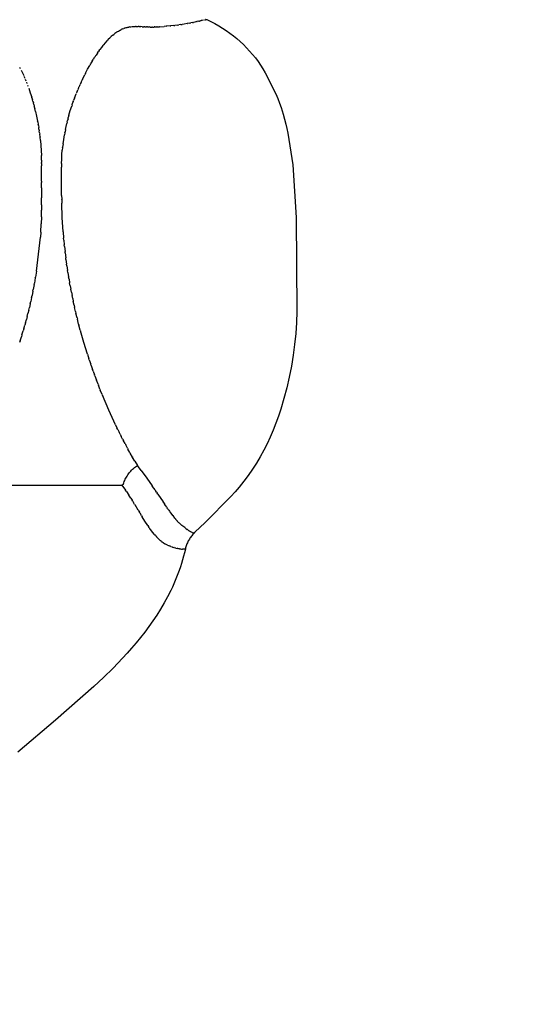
# Model space of a CAD drawing. Header units: inches. Extents: x -12 to 136, y -5 to 104.
# Drawn here: x 15.197 to 15.801, y 88.004 to 89.197 of the extents above; entities that cross this region are included whole.
import ezdxf

# ---------------------------------------------------------------- set-up
doc = ezdxf.new("R2010")
doc.units = ezdxf.units.IN
doc.layers.add('ZANO_R', color=7, linetype='Continuous', lineweight=0)
doc.layers.add('ZANO_W', color=1, linetype='Continuous', lineweight=0)
doc.styles.get("Standard").update_dxf_attribs({"font": 'ARIALUNI.TTF'})
doc.dimstyles.new('amerykanie', dxfattribs={"dimtxt": 50, "dimasz": 50, "dimexe": 0.5, "dimexo": 0.5, "dimgap": 1, "dimtad": 1, "dimdec": 0, "dimzin": 0, "dimlunit": 5, "dimtxsty": 'Standard', "dimcen": 0.09, "dimclrd": 1, "dimclre": 1, "dimclrt": 1, "dimazin": 0, "dimtfac": 1, "dimtdec": 0, "dimtmove": 0, "dimatfit": 3, "dimfxl": 1, "dimtzin": 0, "dimarcsym": 1})

# ---------------------------------------------------------------- blocks, each defined once
blk = doc.blocks.new('*D373')
at = {"layer": 'ZANO_W', "color": 1, "lineweight": -2}
for p, q in [((14.8436, 91.106), (20.3004, 91.106)), ((19.8004, 90.106), (19.8004, 55.2645)), ((17.0649, 54.2645), (20.3004, 54.2645))]:
    blk.add_line(p, q, dxfattribs=at)
at = {"layer": 'ZANO_W', "color": 1}
for points in [[(19.9671, 90.106), (19.6337, 90.106), (19.8004, 91.106)], [(19.6337, 55.2645), (19.9671, 55.2645), (19.8004, 54.2645)]]:
    blk.add_solid(points, dxfattribs=at)
at = {"layer": 'ZANO_W', "color": 1, "insert": (18.7813, 72.6852), "char_height": 1, "attachment_point": 5, "rotation": 90}
blk.add_mtext('36 13/16', dxfattribs=at)
blk = doc.blocks.new('*D378')
at = {"layer": 'ZANO_W', "color": 1, "lineweight": -2}
for p, q in [((5.8188, 100.0382), (22.9342, 100.0382)), ((22.4342, 99.0382), (22.4342, 55.2645)), ((17.0639, 54.2645), (22.9342, 54.2645))]:
    blk.add_line(p, q, dxfattribs=at)
at = {"layer": 'ZANO_W', "color": 1}
for points in [[(22.6009, 99.0382), (22.2675, 99.0382), (22.4342, 100.0382)], [(22.2675, 55.2645), (22.6009, 55.2645), (22.4342, 54.2645)]]:
    blk.add_solid(points, dxfattribs=at)
at = {"layer": 'ZANO_W', "color": 1, "insert": (21.4151, 77.1514), "char_height": 1, "attachment_point": 5, "rotation": 90}
blk.add_mtext('45 3/4', dxfattribs=at)

msp = doc.modelspace()

# ---------------------------------------------------------------- linework, layer by layer
at = {"layer": 'ZANO_R'}
for p, q in [((15.39466, 89.19064), (15.39205, 89.19027)), ((15.39466, 89.19064), (15.39593, 89.19083)), ((15.39854, 89.19124), (15.39593, 89.19083)), ((15.39854, 89.19123), (15.39871, 89.19126)), ((15.40215, 89.19183), (15.39871, 89.19126)), ((15.40215, 89.19182), (15.40278, 89.19193)), ((15.40553, 89.19243), (15.40278, 89.19194)), ((15.40553, 89.19243), (15.40655, 89.19262)), ((15.40864, 89.19302), (15.40655, 89.19262)), ((15.40864, 89.19302), (15.41, 89.19329)), ((15.41148, 89.1936), (15.41, 89.1933)), ((15.41148, 89.1936), (15.4116, 89.19363)), ((15.41407, 89.19416), (15.4116, 89.19363)), ((15.41407, 89.19416), (15.41455, 89.19426)), ((15.41641, 89.19469), (15.41455, 89.19427)), ((15.41641, 89.19469), (15.41717, 89.19487)), ((15.41851, 89.19519), (15.41717, 89.19487)), ((15.41851, 89.19518), (15.41947, 89.19542)), ((15.42037, 89.19564), (15.41947, 89.19542)), ((15.42037, 89.19564), (15.4205, 89.19567)), ((15.42198, 89.19603), (15.4205, 89.19567)), ((15.42198, 89.19603), (15.42231, 89.19611)), ((15.42335, 89.19635), (15.42379, 89.19644)), ((15.42395, 89.19648), (15.42379, 89.19644)), ((15.42395, 89.19648), (15.42441, 89.19656)), ((15.42448, 89.19658), (15.42441, 89.19656)), ((15.42448, 89.19657), (15.42471, 89.19661)), ((15.42517, 89.19667), (15.42471, 89.19661)), ((15.42517, 89.19667), (15.42577, 89.1967)), ((15.42597, 89.19669), (15.42606, 89.19668)), ((15.4263, 89.19661), (15.43121, 89.19427)), ((15.43121, 89.19427), (15.43604, 89.19177)), ((15.43604, 89.19177), (15.44078, 89.1891)), ((15.3113, 89.17768), (15.31243, 89.17861)), ((15.31372, 89.17963), (15.31243, 89.17861)), ((15.31372, 89.17963), (15.31396, 89.1798)), ((15.31611, 89.18134), (15.31395, 89.1798)), ((15.31612, 89.18134), (15.31718, 89.18204)), ((15.31718, 89.18204), (15.31827, 89.18271)), ((15.31827, 89.18271), (15.31937, 89.18334)), ((15.31937, 89.18334), (15.32049, 89.18395)), ((15.32049, 89.18395), (15.32163, 89.18452)), ((15.32317, 89.18522), (15.32163, 89.18452)), ((15.32317, 89.18522), (15.32472, 89.18584)), ((15.32552, 89.18614), (15.32472, 89.18585)), ((15.32553, 89.18614), (15.3266, 89.18649)), ((15.3266, 89.18649), (15.32768, 89.18682)), ((15.32768, 89.18682), (15.32878, 89.1871)), ((15.32878, 89.1871), (15.32988, 89.18736)), ((15.32988, 89.18736), (15.33099, 89.18757)), ((15.33209, 89.18776), (15.33099, 89.18758)), ((15.33209, 89.18776), (15.33347, 89.18794)), ((15.33347, 89.18794), (15.33486, 89.18808)), ((15.33486, 89.18808), (15.33626, 89.18818)), ((15.33626, 89.18818), (15.33765, 89.18824)), ((15.33765, 89.18824), (15.33905, 89.18826)), ((15.34003, 89.18826), (15.33905, 89.18826)), ((15.34003, 89.18826), (15.34237, 89.18821)), ((15.3437, 89.18817), (15.34237, 89.18822)), ((15.3437, 89.18817), (15.34574, 89.18808)), ((15.3472, 89.188), (15.34574, 89.18808)), ((15.3472, 89.188), (15.34911, 89.1879)), ((15.35052, 89.18782), (15.34911, 89.1879)), ((15.35052, 89.18783), (15.35244, 89.18774)), ((15.35376, 89.18768), (15.35244, 89.18773)), ((15.35376, 89.18768), (15.35571, 89.18763)), ((15.35686, 89.18761), (15.35571, 89.18763)), ((15.35686, 89.18761), (15.3589, 89.18759)), ((15.35988, 89.1876), (15.3589, 89.18759)), ((15.35988, 89.1876), (15.36202, 89.18762)), ((15.36281, 89.18764), (15.36202, 89.18763)), ((15.36281, 89.18764), (15.36506, 89.18771)), ((15.36567, 89.18774), (15.36506, 89.18772)), ((15.36567, 89.18774), (15.3681, 89.18786)), ((15.36845, 89.18788), (15.3681, 89.18786)), ((15.36845, 89.18788), (15.37394, 89.18826)), ((15.37641, 89.18847), (15.37394, 89.18826)), ((15.37641, 89.18847), (15.37675, 89.18851)), ((15.38138, 89.18896), (15.37675, 89.1885)), ((15.38138, 89.18896), (15.38214, 89.18905)), ((15.38606, 89.1895), (15.38215, 89.18904)), ((15.38606, 89.1895), (15.38724, 89.18964)), ((15.39051, 89.19006), (15.38724, 89.18964)), ((15.39051, 89.19006), (15.39205, 89.19027)), ((15.44078, 89.1891), (15.44542, 89.18627)), ((15.44542, 89.18627), (15.44997, 89.18328)), ((15.44997, 89.18328), (15.4544, 89.18013)), ((15.4544, 89.18013), (15.45873, 89.17684)), ((15.30205, 89.16836), (15.30012, 89.16604)), ((15.30406, 89.17063), (15.30205, 89.16836)), ((15.30406, 89.17062), (15.30476, 89.17139)), ((15.3063, 89.17301), (15.30476, 89.17139)), ((15.3063, 89.173), (15.30784, 89.17453)), ((15.30888, 89.17553), (15.30784, 89.17454)), ((15.30888, 89.17553), (15.30937, 89.17598)), ((15.3113, 89.17768), (15.30937, 89.17598)), ((15.45873, 89.17684), (15.46294, 89.17339)), ((15.46294, 89.17339), (15.46703, 89.1698)), ((15.46703, 89.1698), (15.47099, 89.16608)), ((15.29257, 89.15585), (15.29085, 89.15327)), ((15.29257, 89.15585), (15.29394, 89.15782)), ((15.29477, 89.159), (15.29393, 89.15782)), ((15.29477, 89.159), (15.29548, 89.15999)), ((15.29738, 89.16255), (15.29548, 89.15999)), ((15.29934, 89.16507), (15.29738, 89.16255)), ((15.29934, 89.16507), (15.30012, 89.16604)), ((15.47099, 89.16608), (15.47482, 89.16222)), ((15.47482, 89.16222), (15.47852, 89.15822)), ((15.47852, 89.15822), (15.48207, 89.15411)), ((15.28408, 89.14225), (15.28468, 89.14329)), ((15.28612, 89.14573), (15.28468, 89.14329)), ((15.28612, 89.14573), (15.28777, 89.14842)), ((15.28825, 89.14921), (15.28776, 89.14842)), ((15.28825, 89.14921), (15.28931, 89.15088)), ((15.2904, 89.15259), (15.28931, 89.15088)), ((15.2904, 89.15258), (15.29085, 89.15327)), ((15.48207, 89.15411), (15.48549, 89.14987)), ((15.48549, 89.14987), (15.48875, 89.14552)), ((15.48875, 89.14552), (15.49186, 89.14106)), ((15.19756, 89.13854), (15.19829, 89.13711)), ((15.19935, 89.13497), (15.20096, 89.13161)), ((15.20096, 89.13161), (15.2025, 89.12821)), ((15.27816, 89.13144), (15.2771, 89.12936)), ((15.27816, 89.13144), (15.28061, 89.13606)), ((15.28061, 89.13606), (15.28314, 89.14062)), ((15.28407, 89.14225), (15.28314, 89.14063)), ((15.49186, 89.14106), (15.49481, 89.13649)), ((15.49481, 89.13649), (15.49761, 89.13183)), ((15.49761, 89.13183), (15.51062, 89.10594)), ((15.20271, 89.12775), (15.20384, 89.12512)), ((15.20428, 89.12408), (15.20515, 89.12198)), ((15.20581, 89.12035), (15.20642, 89.11878)), ((15.27269, 89.12026), (15.27132, 89.11725)), ((15.27269, 89.12026), (15.27417, 89.1234)), ((15.27446, 89.12401), (15.27417, 89.1234)), ((15.27446, 89.12401), (15.2771, 89.12936)), ((15.20728, 89.11655), (15.20767, 89.11554)), ((15.20869, 89.11274), (15.21055, 89.10742)), ((15.21055, 89.10742), (15.21228, 89.10205)), ((15.26764, 89.10871), (15.26664, 89.10622)), ((15.26765, 89.1087), (15.26856, 89.11091)), ((15.26928, 89.1126), (15.26856, 89.11091)), ((15.26928, 89.1126), (15.26993, 89.1141)), ((15.27096, 89.11644), (15.26993, 89.1141)), ((15.27096, 89.11644), (15.27132, 89.11725)), ((15.21262, 89.10095), (15.21228, 89.10205)), ((15.21262, 89.10095), (15.21333, 89.09859)), ((15.21382, 89.09691), (15.21333, 89.09858)), ((15.21382, 89.09691), (15.21434, 89.09507)), ((15.21496, 89.0928), (15.21434, 89.09507)), ((15.26303, 89.09665), (15.2623, 89.09454)), ((15.26304, 89.09665), (15.26349, 89.0979)), ((15.26452, 89.10072), (15.26348, 89.09791)), ((15.26452, 89.10072), (15.26664, 89.10621)), ((15.51062, 89.10594), (15.51286, 89.10039)), ((15.51286, 89.10039), (15.51497, 89.09478)), ((15.21497, 89.0928), (15.21531, 89.09151)), ((15.21604, 89.08863), (15.2153, 89.09151)), ((15.21605, 89.08863), (15.21623, 89.0879)), ((15.21706, 89.08441), (15.21623, 89.0879)), ((15.21707, 89.08441), (15.21835, 89.07859)), ((15.25778, 89.07994), (15.2594, 89.08555)), ((15.2594, 89.08555), (15.26115, 89.09112)), ((15.26161, 89.09251), (15.26115, 89.09112)), ((15.26161, 89.09251), (15.2623, 89.09453)), ((15.51497, 89.09478), (15.51693, 89.08913)), ((15.51693, 89.08913), (15.5195, 89.08098)), ((15.21835, 89.07859), (15.2195, 89.07274)), ((15.21969, 89.07169), (15.2195, 89.07274)), ((15.2197, 89.07169), (15.22023, 89.0687)), ((15.25558, 89.07137), (15.25517, 89.06965)), ((15.25558, 89.07137), (15.25606, 89.07333)), ((15.25665, 89.07568), (15.25606, 89.07333)), ((15.25665, 89.07568), (15.25699, 89.07698)), ((15.25778, 89.07994), (15.25699, 89.07698)), ((15.5195, 89.08098), (15.52118, 89.07509)), ((15.52118, 89.07509), (15.52273, 89.06917)), ((15.22045, 89.06742), (15.22023, 89.0687)), ((15.22045, 89.06742), (15.2209, 89.06473)), ((15.22119, 89.06287), (15.2209, 89.06473)), ((15.2212, 89.06287), (15.22152, 89.06078)), ((15.22188, 89.05829), (15.22152, 89.06078)), ((15.25275, 89.0582), (15.25305, 89.05975)), ((15.25363, 89.06263), (15.25305, 89.05975)), ((15.25363, 89.06263), (15.25517, 89.06965)), ((15.52273, 89.06917), (15.52408, 89.06355)), ((15.52408, 89.06355), (15.52533, 89.05791)), ((15.22189, 89.05829), (15.22209, 89.05683)), ((15.2225, 89.05366), (15.22208, 89.05683)), ((15.2225, 89.05366), (15.22259, 89.05291)), ((15.22302, 89.049), (15.22259, 89.05291)), ((15.22303, 89.049), (15.22357, 89.04291)), ((15.25056, 89.04476), (15.25139, 89.05042)), ((15.25139, 89.05042), (15.25235, 89.05607)), ((15.25275, 89.0582), (15.25235, 89.05607)), ((15.52533, 89.05791), (15.53139, 89.01917)), ((15.22357, 89.04291), (15.22395, 89.03681)), ((15.22395, 89.03681), (15.22418, 89.0307)), ((15.24925, 89.03178), (15.24969, 89.03715)), ((15.25003, 89.04037), (15.24969, 89.03715)), ((15.25003, 89.04037), (15.2501, 89.04097)), ((15.25056, 89.04476), (15.2501, 89.04097)), ((15.22425, 89.02497), (15.22417, 89.0307)), ((15.22426, 89.02497), (15.22426, 89.02214)), ((15.24881, 89.021), (15.24895, 89.02639)), ((15.24895, 89.02639), (15.24925, 89.03178)), ((15.22425, 89.02079), (15.22423, 89.01824)), ((15.22429, 88.99937), (15.22423, 89.01824)), ((15.22424, 89.02079), (15.22425, 89.02214)), ((15.2488, 89.021), (15.24878, 89.01648)), ((15.24887, 88.98173), (15.24878, 89.01648)), ((15.53139, 89.01917), (15.53548, 88.95492)), ((15.22429, 88.99937), (15.22431, 88.99753)), ((15.22436, 88.99109), (15.22431, 88.99753)), ((15.22437, 88.99109), (15.22439, 88.97915)), ((15.22432, 88.97029), (15.22439, 88.97915)), ((15.24887, 88.98173), (15.24893, 88.97752)), ((15.24895, 88.97696), (15.24894, 88.97752)), ((15.24894, 88.97696), (15.24904, 88.97244)), ((15.22408, 88.95575), (15.22424, 88.96399)), ((15.22433, 88.97029), (15.22425, 88.96399)), ((15.2497, 88.95501), (15.24905, 88.97244)), ((15.22408, 88.95575), (15.22384, 88.94727)), ((15.25069, 88.93759), (15.2497, 88.95501)), ((15.53548, 88.95492), (15.53606, 88.84036)), ((15.22333, 88.93693), (15.22384, 88.94727)), ((15.2216, 88.91695), (15.22289, 88.93079)), ((15.22334, 88.93693), (15.2229, 88.93079)), ((15.25069, 88.93759), (15.25133, 88.92963)), ((15.25155, 88.92724), (15.25133, 88.92963)), ((15.21998, 88.90314), (15.2216, 88.91695)), ((15.25155, 88.92724), (15.2521, 88.92157)), ((15.25233, 88.91944), (15.2521, 88.92157)), ((15.25233, 88.91944), (15.25298, 88.91356)), ((15.25319, 88.91176), (15.25298, 88.91356)), ((15.25319, 88.91176), (15.25394, 88.90571)), ((15.25419, 88.90383), (15.25395, 88.90571)), ((15.21802, 88.88937), (15.21998, 88.90314)), ((15.25419, 88.90383), (15.25499, 88.89799)), ((15.25531, 88.89578), (15.255, 88.89799)), ((15.25531, 88.89578), (15.25614, 88.89026)), ((15.21673, 88.88123), (15.21561, 88.8747)), ((15.21673, 88.88124), (15.21689, 88.88222)), ((15.21803, 88.88937), (15.2169, 88.88222)), ((15.25654, 88.88771), (15.25614, 88.89026)), ((15.25654, 88.88771), (15.25737, 88.88258)), ((15.25787, 88.8796), (15.25737, 88.88258)), ((15.21533, 88.87317), (15.21422, 88.8672)), ((15.21533, 88.87317), (15.2156, 88.8747)), ((15.25787, 88.8796), (15.25867, 88.875)), ((15.2593, 88.87154), (15.25867, 88.875)), ((15.2593, 88.87154), (15.26006, 88.86742)), ((15.21222, 88.85724), (15.21117, 88.85236)), ((15.21222, 88.85724), (15.21275, 88.85977)), ((15.21383, 88.86517), (15.21275, 88.85976)), ((15.21383, 88.86517), (15.21422, 88.8672)), ((15.26079, 88.86365), (15.26006, 88.86742)), ((15.26079, 88.86365), (15.26153, 88.85991)), ((15.26235, 88.85594), (15.26153, 88.85991)), ((15.20869, 88.84169), (15.20949, 88.84503)), ((15.21052, 88.84943), (15.2095, 88.84503)), ((15.21051, 88.84943), (15.21117, 88.85236)), ((15.26235, 88.85594), (15.26308, 88.85246)), ((15.26405, 88.84803), (15.26308, 88.85246)), ((15.26404, 88.84803), (15.26471, 88.84506)), ((15.26583, 88.84021), (15.26471, 88.84506)), ((15.20677, 88.83402), (15.20586, 88.83057)), ((15.20677, 88.83402), (15.20772, 88.83776)), ((15.2087, 88.84169), (15.20773, 88.83776)), ((15.26583, 88.84021), (15.26639, 88.83782)), ((15.26769, 88.83249), (15.26639, 88.83782)), ((15.53606, 88.84036), (15.53562, 88.82689)), ((15.2026, 88.81896), (15.2039, 88.82345)), ((15.20474, 88.82644), (15.2039, 88.82345)), ((15.20473, 88.82644), (15.20586, 88.83057)), ((15.26769, 88.83249), (15.26815, 88.83066)), ((15.26963, 88.82487), (15.26815, 88.83066)), ((15.26963, 88.82487), (15.26997, 88.82357)), ((15.27164, 88.81734), (15.26997, 88.82357)), ((15.53562, 88.82689), (15.53474, 88.81344)), ((15.19806, 88.80435), (15.19969, 88.80941)), ((15.20038, 88.8116), (15.19969, 88.80941)), ((15.20038, 88.8116), (15.20184, 88.8164)), ((15.2026, 88.81896), (15.20184, 88.8164)), ((15.27164, 88.81734), (15.27185, 88.81654)), ((15.27593, 88.8023), (15.27186, 88.81654)), ((15.53474, 88.81344), (15.53343, 88.80003)), ((15.19806, 88.80435), (15.19745, 88.80251)), ((15.28031, 88.78816), (15.27593, 88.8023)), ((15.53343, 88.80003), (15.53169, 88.78667)), ((15.28031, 88.78816), (15.28219, 88.78243)), ((15.53169, 88.78667), (15.52952, 88.77337)), ((15.28263, 88.78109), (15.28219, 88.78243)), ((15.28263, 88.78109), (15.2844, 88.77584)), ((15.28501, 88.7741), (15.2844, 88.77584)), ((15.285, 88.7741), (15.28667, 88.76935)), ((15.52952, 88.77337), (15.52692, 88.76015)), ((15.28736, 88.76741), (15.28667, 88.76935)), ((15.28736, 88.76741), (15.28897, 88.76293)), ((15.28942, 88.76172), (15.28898, 88.76293)), ((15.28942, 88.76171), (15.29134, 88.75654)), ((15.29334, 88.7513), (15.29135, 88.75654)), ((15.29334, 88.7513), (15.29371, 88.75034)), ((15.29563, 88.74544), (15.29371, 88.75034)), ((15.52692, 88.76015), (15.52389, 88.74702)), ((15.29563, 88.74544), (15.29613, 88.74419)), ((15.29825, 88.73894), (15.29613, 88.74419)), ((15.29825, 88.73894), (15.29858, 88.73812)), ((15.30636, 88.71988), (15.29858, 88.73812)), ((15.52389, 88.74702), (15.52045, 88.734)), ((15.52045, 88.734), (15.51658, 88.72109)), ((15.31465, 88.70187), (15.30636, 88.71988)), ((15.51658, 88.72109), (15.51368, 88.71241)), ((15.31465, 88.70187), (15.31641, 88.69825)), ((15.51054, 88.70382), (15.50716, 88.69531)), ((15.51368, 88.71241), (15.51054, 88.70382)), ((15.31751, 88.69599), (15.31641, 88.69825)), ((15.31751, 88.69599), (15.31905, 88.6929)), ((15.32041, 88.69019), (15.31905, 88.6929)), ((15.32041, 88.69019), (15.32171, 88.68763)), ((15.50716, 88.69531), (15.50355, 88.6869)), ((15.32334, 88.68446), (15.32171, 88.68763)), ((15.32334, 88.68446), (15.3244, 88.68243)), ((15.32631, 88.67882), (15.3244, 88.68243)), ((15.32631, 88.67882), (15.32714, 88.67726)), ((15.49976, 88.67874), (15.49569, 88.67071)), ((15.50355, 88.6869), (15.49976, 88.67874)), ((15.3293, 88.67327), (15.32714, 88.67726)), ((15.3293, 88.67327), (15.3299, 88.67217)), ((15.3323, 88.66783), (15.3299, 88.67217)), ((15.33231, 88.66783), (15.33273, 88.66708)), ((15.33532, 88.6625), (15.33273, 88.66708)), ((15.49569, 88.67071), (15.49134, 88.66282)), ((15.33532, 88.66251), (15.33557, 88.66208)), ((15.33834, 88.6573), (15.33557, 88.66208)), ((15.33834, 88.6573), (15.34136, 88.65221)), ((15.48673, 88.65509), (15.48186, 88.64752)), ((15.49134, 88.66282), (15.48673, 88.65509)), ((15.32963, 88.64055), (15.3305, 88.64178)), ((15.3305, 88.64178), (15.33141, 88.64299)), ((15.33141, 88.64299), (15.33237, 88.64416)), ((15.33237, 88.64416), (15.33337, 88.6453)), ((15.33337, 88.6453), (15.3344, 88.6464)), ((15.3344, 88.6464), (15.33548, 88.64747)), ((15.33548, 88.64747), (15.33658, 88.6485)), ((15.33658, 88.6485), (15.33773, 88.64949)), ((15.33773, 88.64949), (15.33891, 88.65044)), ((15.33891, 88.65044), (15.34012, 88.65134)), ((15.34012, 88.65134), (15.34136, 88.65221)), ((15.34615, 88.64599), (15.34136, 88.65221)), ((15.34615, 88.64599), (15.35292, 88.6368)), ((15.48186, 88.64752), (15.47674, 88.64012)), ((15.32255, 88.62821), (15.32427, 88.62974)), ((15.32427, 88.62974), (15.32478, 88.63116)), ((15.32478, 88.63116), (15.32533, 88.63257)), ((15.32533, 88.63257), (15.32593, 88.63396)), ((15.32593, 88.63396), (15.32657, 88.63533)), ((15.32657, 88.63533), (15.32727, 88.63667)), ((15.32727, 88.63667), (15.32801, 88.63799)), ((15.32801, 88.63799), (15.3288, 88.63928)), ((15.3288, 88.63928), (15.32963, 88.64055)), ((15.35292, 88.6368), (15.35949, 88.62747)), ((15.47136, 88.6329), (15.46574, 88.62587)), ((15.47674, 88.64012), (15.47136, 88.6329)), ((15.1171, 88.62821), (15.32255, 88.62821)), ((15.32255, 88.62821), (15.32685, 88.62206)), ((15.32811, 88.6202), (15.32685, 88.62206)), ((15.32811, 88.6202), (15.33094, 88.61593)), ((15.36116, 88.62504), (15.35949, 88.62747)), ((15.36116, 88.62504), (15.36158, 88.62442)), ((15.36303, 88.62228), (15.36158, 88.62442)), ((15.36303, 88.62228), (15.3636, 88.62144)), ((15.36484, 88.61962), (15.3636, 88.62145)), ((15.36484, 88.61961), (15.36561, 88.61847)), ((15.36657, 88.61703), (15.36561, 88.61847)), ((15.46076, 88.62), (15.45564, 88.61426)), ((15.46574, 88.62587), (15.46076, 88.62)), ((15.33328, 88.61232), (15.33094, 88.61593)), ((15.33327, 88.61232), (15.33482, 88.60988)), ((15.33571, 88.60847), (15.33483, 88.60988)), ((15.33571, 88.60847), (15.33669, 88.6069)), ((15.33806, 88.6047), (15.3367, 88.6069)), ((15.36657, 88.61703), (15.37275, 88.60776)), ((15.37298, 88.60742), (15.37275, 88.60776)), ((15.37298, 88.60742), (15.37444, 88.60524)), ((15.45564, 88.61426), (15.42421, 88.58233)), ((15.33805, 88.60469), (15.33851, 88.60395)), ((15.34249, 88.59745), (15.33852, 88.60395)), ((15.34248, 88.59744), (15.34393, 88.59505)), ((15.34458, 88.594), (15.34394, 88.59505)), ((15.34457, 88.59399), (15.34565, 88.59222)), ((15.37585, 88.60315), (15.37444, 88.60524)), ((15.37585, 88.60315), (15.37603, 88.6029)), ((15.37722, 88.60115), (15.37603, 88.6029)), ((15.37722, 88.60115), (15.37759, 88.60061)), ((15.37853, 88.59924), (15.37759, 88.60061)), ((15.37854, 88.59924), (15.37909, 88.59844)), ((15.37981, 88.59741), (15.37909, 88.59844)), ((15.37981, 88.59741), (15.38054, 88.59638)), ((15.38105, 88.59566), (15.38054, 88.59638)), ((15.38105, 88.59566), (15.3819, 88.59448)), ((15.38225, 88.59399), (15.3819, 88.59448)), ((15.38225, 88.59399), (15.38321, 88.59268)), ((15.3466, 88.59069), (15.34566, 88.59222)), ((15.34659, 88.59068), (15.34729, 88.58955)), ((15.35062, 88.58422), (15.3473, 88.58956)), ((15.35405, 88.57895), (15.35062, 88.58422)), ((15.38342, 88.5924), (15.38322, 88.59268)), ((15.38342, 88.5924), (15.38448, 88.591)), ((15.38456, 88.59089), (15.38448, 88.591)), ((15.38456, 88.59089), (15.38687, 88.58795)), ((15.38779, 88.58683), (15.38687, 88.58795)), ((15.38779, 88.58683), (15.38799, 88.58658)), ((15.38881, 88.58562), (15.38799, 88.58658)), ((15.38881, 88.58562), (15.38907, 88.58531)), ((15.3898, 88.5845), (15.38907, 88.58531)), ((15.3898, 88.58449), (15.39013, 88.58413)), ((15.39077, 88.58344), (15.39013, 88.58414)), ((15.39077, 88.58344), (15.39113, 88.58306)), ((15.39172, 88.58247), (15.39114, 88.58306)), ((15.39171, 88.58247), (15.39211, 88.58208)), ((15.39263, 88.58158), (15.39212, 88.58208)), ((15.42421, 88.58233), (15.41172, 88.57052)), ((15.35404, 88.57894), (15.3549, 88.57767)), ((15.35577, 88.57643), (15.35491, 88.57768)), ((15.35576, 88.57642), (15.35635, 88.57558)), ((15.35744, 88.57407), (15.35636, 88.57559)), ((15.35743, 88.57406), (15.35777, 88.5736)), ((15.35995, 88.5707), (15.35778, 88.5736)), ((15.36222, 88.56787), (15.35995, 88.5707)), ((15.39263, 88.58158), (15.39306, 88.58119)), ((15.39353, 88.58078), (15.39306, 88.58119)), ((15.39353, 88.58078), (15.39398, 88.5804)), ((15.3944, 88.58005), (15.39398, 88.5804)), ((15.3944, 88.58005), (15.39486, 88.57969)), ((15.39525, 88.57938), (15.39486, 88.57969)), ((15.39526, 88.57938), (15.3957, 88.57903)), ((15.39918, 88.57625), (15.3957, 88.57903)), ((15.39918, 88.57625), (15.40045, 88.57525)), ((15.40116, 88.57472), (15.40045, 88.57525)), ((15.40116, 88.57471), (15.40229, 88.57391)), ((15.40243, 88.57381), (15.40229, 88.57391)), ((15.40243, 88.57381), (15.4034, 88.57316)), ((15.4036, 88.57302), (15.40339, 88.57316)), ((15.4036, 88.57303), (15.4044, 88.57251)), ((15.40466, 88.57235), (15.4044, 88.57251)), ((15.40466, 88.57235), (15.4053, 88.57194)), ((15.4056, 88.57174), (15.4053, 88.57193)), ((15.4056, 88.57174), (15.40611, 88.57142)), ((15.40649, 88.57119), (15.40612, 88.57142)), ((15.40649, 88.57119), (15.40688, 88.57096)), ((15.40734, 88.57071), (15.40688, 88.57096)), ((15.40734, 88.57071), (15.40763, 88.57056)), ((15.40813, 88.57033), (15.40763, 88.57056)), ((15.40813, 88.57033), (15.40834, 88.57025)), ((15.40887, 88.57006), (15.40834, 88.57025)), ((15.41136, 88.57019), (15.41043, 88.56929)), ((15.41116, 88.5701), (15.4111, 88.57007)), ((15.41157, 88.57038), (15.41148, 88.57031)), ((15.41157, 88.57038), (15.41171, 88.57052)), ((15.36222, 88.56787), (15.36325, 88.56665)), ((15.36374, 88.5661), (15.36325, 88.56666)), ((15.36374, 88.5661), (15.36458, 88.56516)), ((15.36523, 88.56446), (15.36458, 88.56516)), ((15.36523, 88.56446), (15.36589, 88.56376)), ((15.36669, 88.56296), (15.36589, 88.56377)), ((15.36669, 88.56295), (15.36718, 88.56246)), ((15.36812, 88.56158), (15.36719, 88.56246)), ((15.36812, 88.56157), (15.36847, 88.56125)), ((15.36952, 88.56031), (15.36847, 88.56125)), ((15.36952, 88.56031), (15.36973, 88.56013)), ((15.3709, 88.55917), (15.36974, 88.56013)), ((15.3709, 88.55917), (15.37099, 88.55909)), ((15.37184, 88.55844), (15.37099, 88.5591)), ((15.3727, 88.55781), (15.37184, 88.55844)), ((15.40298, 88.55882), (15.40244, 88.55765)), ((15.40357, 88.55997), (15.40298, 88.55882)), ((15.40419, 88.5611), (15.40357, 88.55997)), ((15.40485, 88.56221), (15.40419, 88.5611)), ((15.40554, 88.5633), (15.40485, 88.56221)), ((15.40627, 88.56436), (15.40554, 88.5633)), ((15.40704, 88.5654), (15.40627, 88.56436)), ((15.40784, 88.56642), (15.40704, 88.5654)), ((15.40867, 88.5674), (15.40784, 88.56642)), ((15.40954, 88.56836), (15.40867, 88.5674)), ((15.40887, 88.57007), (15.40901, 88.57003)), ((15.40928, 88.56996), (15.40901, 88.57003)), ((15.40928, 88.56996), (15.40939, 88.56994)), ((15.40939, 88.56994), (15.4095, 88.56991)), ((15.4095, 88.56991), (15.40962, 88.5699)), ((15.41043, 88.56929), (15.40954, 88.56836)), ((15.40962, 88.5699), (15.40973, 88.56988)), ((15.40973, 88.56988), (15.40985, 88.56987)), ((15.40985, 88.56987), (15.40996, 88.56987)), ((15.40996, 88.56987), (15.41008, 88.56986)), ((15.41008, 88.56986), (15.4102, 88.56987)), ((15.4102, 88.56987), (15.41031, 88.56987)), ((15.41031, 88.56987), (15.41043, 88.56988)), ((15.4105, 88.56989), (15.41043, 88.56988)), ((15.41057, 88.5699), (15.4105, 88.56989)), ((15.41064, 88.56991), (15.41057, 88.5699)), ((15.4107, 88.56993), (15.41064, 88.56991)), ((15.41077, 88.56995), (15.4107, 88.56993)), ((15.41084, 88.56997), (15.41077, 88.56995)), ((15.41091, 88.56999), (15.41084, 88.56997)), ((15.41097, 88.57001), (15.41091, 88.56999)), ((15.41104, 88.57004), (15.41097, 88.57001)), ((15.4111, 88.57007), (15.41104, 88.57004)), ((15.37358, 88.5572), (15.3727, 88.55781)), ((15.37358, 88.5572), (15.3748, 88.55643)), ((15.3756, 88.55598), (15.37481, 88.55643)), ((15.37641, 88.55556), (15.3756, 88.55598)), ((15.37723, 88.55516), (15.37641, 88.55556)), ((15.37806, 88.55479), (15.37723, 88.55516)), ((15.37806, 88.55479), (15.38047, 88.55386)), ((15.38219, 88.55327), (15.38047, 88.55386)), ((15.38219, 88.55327), (15.38384, 88.55272)), ((15.38433, 88.55255), (15.38384, 88.55272)), ((15.38433, 88.55255), (15.38599, 88.55201)), ((15.38631, 88.5519), (15.38599, 88.55201)), ((15.38631, 88.55191), (15.388, 88.5514)), ((15.38816, 88.55135), (15.38799, 88.5514)), ((15.38816, 88.55136), (15.38987, 88.55093)), ((15.39088, 88.55073), (15.38987, 88.55093)), ((15.39189, 88.55056), (15.39088, 88.55073)), ((15.39291, 88.55041), (15.39189, 88.55056)), ((15.39291, 88.55041), (15.39413, 88.55025)), ((15.39422, 88.55024), (15.39413, 88.55025)), ((15.39422, 88.55024), (15.39529, 88.55008)), ((15.39538, 88.55007), (15.39529, 88.55008)), ((15.39538, 88.55007), (15.39632, 88.54992)), ((15.39969, 88.54991), (15.39632, 88.54992)), ((15.39997, 88.55015), (15.39893, 88.54568)), ((15.39969, 88.54991), (15.39971, 88.54991)), ((15.39971, 88.54991), (15.39972, 88.54992)), ((15.39972, 88.54992), (15.39973, 88.54992)), ((15.39973, 88.54992), (15.39974, 88.54992)), ((15.39974, 88.54992), (15.39976, 88.54993)), ((15.39976, 88.54993), (15.39977, 88.54994)), ((15.39977, 88.54994), (15.39978, 88.54994)), ((15.39978, 88.54994), (15.39979, 88.54995)), ((15.39979, 88.54995), (15.3998, 88.54996)), ((15.3998, 88.54996), (15.39981, 88.54996)), ((15.39981, 88.54996), (15.39982, 88.54997)), ((15.39982, 88.54997), (15.39983, 88.54998)), ((15.39983, 88.54998), (15.39984, 88.54999)), ((15.39984, 88.54999), (15.39985, 88.55)), ((15.39985, 88.55), (15.39986, 88.55001)), ((15.39986, 88.55001), (15.39987, 88.55002)), ((15.39987, 88.55002), (15.39988, 88.55003)), ((15.39988, 88.55003), (15.39989, 88.55004)), ((15.39989, 88.55004), (15.3999, 88.55005)), ((15.3999, 88.55005), (15.39991, 88.55006)), ((15.39991, 88.55007), (15.39992, 88.55008)), ((15.39991, 88.55006), (15.39991, 88.55007)), ((15.39992, 88.55008), (15.39993, 88.55009)), ((15.39993, 88.5501), (15.39994, 88.55011)), ((15.39993, 88.55009), (15.39993, 88.5501)), ((15.39994, 88.55011), (15.39995, 88.55013)), ((15.39995, 88.55014), (15.39996, 88.55015)), ((15.39995, 88.55013), (15.39995, 88.55014)), ((15.39996, 88.55018), (15.39997, 88.55019)), ((15.39996, 88.55016), (15.39996, 88.55018)), ((15.39996, 88.55015), (15.39996, 88.55016)), ((15.39997, 88.55023), (15.39998, 88.55024)), ((15.39997, 88.55021), (15.39997, 88.55023)), ((15.39997, 88.5502), (15.39997, 88.55021)), ((15.39997, 88.55019), (15.39997, 88.5502)), ((15.39998, 88.55031), (15.39998, 88.55032)), ((15.39998, 88.55029), (15.39998, 88.55031)), ((15.39998, 88.55028), (15.39998, 88.55029)), ((15.39998, 88.55027), (15.39998, 88.55028)), ((15.39998, 88.55025), (15.39998, 88.55027)), ((15.39998, 88.55024), (15.39998, 88.55025)), ((15.40031, 88.55157), (15.4, 88.55031)), ((15.40065, 88.55281), (15.40031, 88.55157)), ((15.40104, 88.55404), (15.40065, 88.55281)), ((15.40147, 88.55526), (15.40104, 88.55404)), ((15.40193, 88.55646), (15.40147, 88.55526)), ((15.40244, 88.55765), (15.40193, 88.55646)), ((15.39659, 88.53689), (15.3953, 88.53257)), ((15.3978, 88.54126), (15.39659, 88.53689)), ((15.39893, 88.54568), (15.3978, 88.54126)), ((15.39247, 88.52405), (15.39095, 88.51986)), ((15.39392, 88.52828), (15.39247, 88.52405)), ((15.3953, 88.53257), (15.39392, 88.52828)), ((15.38768, 88.51162), (15.38595, 88.50757)), ((15.38935, 88.51572), (15.38768, 88.51162)), ((15.39095, 88.51986), (15.38935, 88.51572)), ((15.38227, 88.4996), (15.37836, 88.49182)), ((15.38414, 88.50356), (15.38227, 88.4996)), ((15.38595, 88.50757), (15.38414, 88.50356)), ((15.37836, 88.49182), (15.37421, 88.48422)), ((15.36981, 88.47675), (15.36522, 88.46945)), ((15.37421, 88.48422), (15.36981, 88.47675)), ((15.36522, 88.46945), (15.36045, 88.46232)), ((15.35551, 88.45536), (15.35041, 88.44856)), ((15.36045, 88.46232), (15.35551, 88.45536)), ((15.34518, 88.4419), (15.33982, 88.43539)), ((15.35041, 88.44856), (15.34518, 88.4419)), ((15.33435, 88.42902), (15.32879, 88.42279)), ((15.33982, 88.43539), (15.33435, 88.42902)), ((15.32314, 88.41667), (15.31163, 88.4048)), ((15.32879, 88.42279), (15.32314, 88.41667)), ((15.31163, 88.4048), (15.29993, 88.39336)), ((15.29993, 88.39336), (15.28812, 88.38231)), ((15.28812, 88.38231), (15.24142, 88.34109)), ((15.24142, 88.34109), (15.19527, 88.30191))]:
    msp.add_line(p, q, dxfattribs=at)

# ---------------------------------------------------------------- dimensions: what is measured, and where the dimension line sits
at = {"layer": 'ZANO_W'}
for base, p1, p2, picture, middle in [((22.43419, 54.2645), (5.31876, 100.03824), (16.56386, 54.2645), '*D378', (21.4151, 77.15137)), ((19.80041, 54.2645), (14.34364, 91.10597), (16.56489, 54.2645), '*D373', (18.78131, 72.68524))]:
    dim = msp.add_linear_dim(base=base, p1=p1, p2=p2, angle=90, dimstyle='amerykanie', override={"dimtxt": 1, "dimasz": 1, "dimgap": 0.5, "dimdec": 4, "dimaunit": 1, "dimadec": 1, "dimtdec": 4, "dimtmove": 1, "dimfrac": 2}, dxfattribs=at)
    dim.commit()
    dim.dimension.update_dxf_attribs({"geometry": picture, "text_midpoint": middle})

doc.saveas('drawing.dxf')
